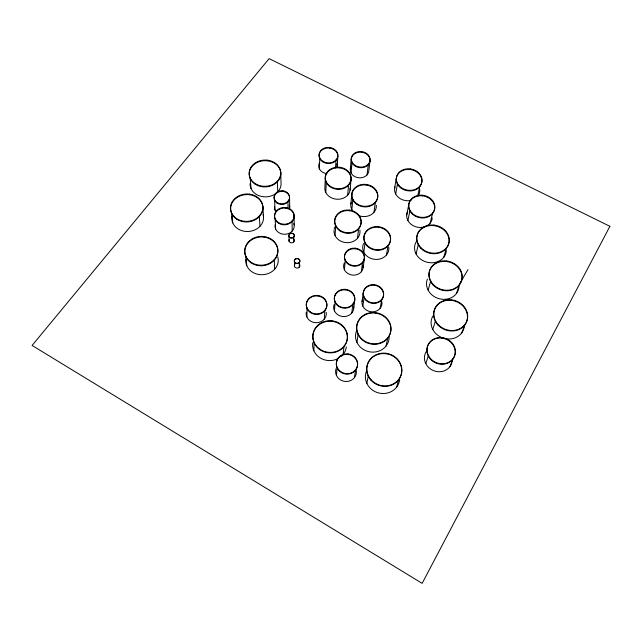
<?xml version="1.0" encoding="UTF-8"?>
<svg xmlns="http://www.w3.org/2000/svg" width="642" height="642" viewBox="0 0 642 642"><rect width="100%" height="100%" fill="white"/><g stroke="black" fill="none" stroke-linecap="round" stroke-linejoin="round"><path stroke-width="0.96" d="M299.284 267.128L299.292 262.369M306.884 316.988L307.061 308.12M319.387 168.862L319.772 157.988M313.85 350.789L314.171 342.451M317.91 295.978L317.934 295.464M325.366 176.951L324.892 186.999A12.688 10.657 4 0 0 337.074 199.237A12.688 10.657 4 0 0 350.131 188.186M325.791 192.488L326.305 181.903M329.603 148.085L329.635 147.459M324.298 319.162L324.828 310.327M335.517 167.995L336.031 159.946M337.804 156.857A9.429 7.76 3.2 0 1 322.806 161.888A9.429 7.76 3.2 0 1 324.732 148.567A9.429 7.76 3.2 0 1 337.804 156.857L337.13 167.121A9.269 7.672 3.2 0 0 336.729 163.806M339.69 167.891L339.73 167.281M335.044 235.582L335.758 225.559M332.211 321.361L332.251 320.864M334.426 310.872L335.156 301.917M347.667 195.136L348.598 184.599M350.347 169.006L351.254 158.775M351.062 172.971L352.041 162.169M350.075 190.04L350.989 180.049A12.912 10.778 4 0 0 332.997 168.581A12.912 10.778 4 0 0 330.51 187.087A12.912 10.778 4 0 0 350.989 180.049M349.376 210.704L349.433 210.127M344.385 269.712L345.292 260.162M350.853 204.1L351.792 194.269M351.848 209.701L352.867 199.349M336.416 375.418L337.21 367.489M345.717 289.895L345.765 289.373M361.623 152.218L361.687 151.6M343.101 354.456L344.032 346.182M355.507 248.783L355.572 248.221M357.49 238.326L358.637 228.351M367.047 174.897L368.331 164.127M366.084 185.016L366.157 184.415M369.993 161.022A9.437 7.776 5.6 0 1 355.106 166.077A9.437 7.776 5.6 0 1 356.767 152.708A9.437 7.776 5.6 0 1 369.993 161.022L368.765 171.221A9.277 7.688 5.7 0 1 357.369 177.569A9.277 7.688 5.7 0 1 350.925 167.072M351.776 313.031L352.859 304.115M353.678 308.69L354.729 300.223A10.256 9.189 5.9 0 0 340.421 290.505A10.256 9.189 5.9 0 0 338.47 306.298A10.256 9.189 5.9 0 0 354.729 300.223M348.141 354.424L348.197 353.959M361.318 271.799L362.561 262.281M363.805 252.226L365.081 242.443M363.147 267.658L364.351 258.638A10.015 8.747 6.3 0 0 350.347 249.353A10.015 8.747 6.3 0 0 348.534 264.4A10.015 8.747 6.3 0 0 364.351 258.638M373.941 212.382L375.377 202.078M362.032 301.547L363.236 292.985M356.944 342.427L358.148 333.976M362.834 306.178L364.134 297.174M354.4 377.689L355.572 369.8M378.499 227.276L378.587 226.706M374.398 285.233L374.487 284.703M394.565 188.547L396.266 178.556M395.689 194.028L397.518 183.508M375.466 313.135L375.554 312.638M386.46 255.002L388.177 245.268M380.128 308.329L381.781 299.357M366.863 383.41L368.307 375.626M410.11 169.504L410.23 168.894M406.707 214.885L408.657 205.207M407.895 220.543L409.989 210.351M417.749 195.778L419.804 186.196M386.043 346.07L387.848 337.684M385.874 353.734L385.97 353.269M422.645 195.85L422.781 195.256M416.088 253.983L418.383 244.241M430.108 223.239L432.628 213.104M434.008 225.671L434.152 225.101M396.628 387.158L398.698 379.446M428.134 290.184L430.726 280.963M443.718 257.37L446.559 247.692M446.511 261.511L446.672 260.973M432.772 329.45L435.509 320.823M425.79 363.653L428.439 355.564M451.583 300.384L451.759 299.878M456.35 293.667L459.503 284.51M441.969 338.125L442.129 337.644M461.622 333.046L464.952 324.483M449.906 366.678L453.059 358.645A14.365 12.952 21.1 0 0 442.049 337.636A14.365 12.952 21.1 0 0 428.519 355.716A14.365 12.952 21.1 0 0 453.059 358.645M459.929 283.282L468.002 269.624M231.513 212.687L232.781 222.926M245.774 256.102L246.793 265.748M249.353 194.117L249.409 194.711M250.179 177.962L251.078 188.636M259.264 216.073L260.01 226.257M263.878 236.529L263.918 237.099M262.827 206.523L263.461 216.25M267.425 160.187L267.457 160.813M274.23 259.601L274.704 269.191M275.193 218.938L275.635 229.074M274.583 199.71L275.033 210.095M277.344 181.253L277.737 191.862M280.706 172.16L281.011 182.272A15.52 12.976 -1.9 0 1 266.229 196.861A15.52 12.976 -1.9 0 1 250.083 183.636M282.962 190.802L282.978 191.396M285.77 207.551L285.786 208.136M287.929 201.331L288.073 208.762M289.02 236.384L289.109 241.32M289.558 197.086L289.711 206.909M292.078 221L292.198 231.096M293.731 236.962L293.779 241.898M294.1 215.383L294.18 224.989M294.509 261.784L294.55 266.542M299.67 264.729A2.761 2.424 0 0 1 298.57 267.698A2.761 2.424 0 0 1 295.055 267.265A2.761 2.424 0 0 1 294.935 264.143M293.811 239.025A2.72 2.359 -0.3 0 1 293.619 242.05A2.72 2.359 -0.3 0 1 290.144 242.419A2.72 2.359 -0.3 0 1 289.133 239.522M275.996 211.571A7.632 6.476 -0.8 0 1 274.591 206.764M289.221 205.271A7.632 6.476 -0.8 0 1 289.686 208.602M326.786 173.653A9.269 7.672 3.2 0 1 319.363 162.98M356.294 370.474A10.432 9.726 8.2 0 1 345.26 381.468A10.432 9.726 8.2 0 1 336.023 368.749M293.835 223.577A9.638 8.274 -0.8 0 1 285.313 234.274A9.638 8.274 -0.8 0 1 275.081 224.812M363.083 265.403A9.831 8.635 6.4 0 1 352.306 275.073A9.831 8.635 6.4 0 1 344.264 263.092M326.264 312.397A10.111 9.149 2.1 0 1 316.257 322.725A10.111 9.149 2.1 0 1 306.218 312.285M353.622 306.322A10.071 9.06 5.9 0 1 342.956 316.522A10.071 9.06 5.9 0 1 334.057 304.661M381.854 301.66A10.039 8.98 9.6 0 1 371.405 311.795A10.039 8.98 9.6 0 1 362.369 300.015M452.104 361.31A14.076 12.744 21.5 0 1 433.398 370.594A14.076 12.744 21.5 0 1 426.802 350.861M388.827 247.539A13.137 11.387 8.4 0 1 373.909 259.248A13.137 11.387 8.4 0 1 363.541 243.47M359.849 230.029A13.017 11.211 5.2 0 1 347.226 242.676A13.017 11.211 5.2 0 1 334.097 229.804M334.281 228.841A13.017 11.211 5.2 0 1 334.939 226.987M376.308 205.288A12.808 10.85 6.4 0 1 358.942 215.704M353.076 211.603A12.808 10.85 6.4 0 1 351.294 202.254M419.555 188.812A12.68 10.585 9.7 0 1 418.135 195.922M411.016 200.448A12.68 10.585 9.7 0 1 398.425 197.391A12.68 10.585 9.7 0 1 394.95 186.742M432.275 217.991A12.896 10.906 11.4 0 1 425.807 226.401M425.06 226.69A12.896 10.906 11.4 0 1 410.912 224.178A12.896 10.906 11.4 0 1 407.421 212.125M263.116 214.516A15.881 13.514 -4 0 1 248.181 231.489A15.881 13.514 -4 0 1 232.051 215.961M277.777 256.848A16.259 14.204 -3.8 0 1 263.164 274.68A16.259 14.204 -3.8 0 1 245.838 259.344M399.677 379.414A17.27 16.042 15.6 0 1 379.141 393.073A17.27 16.042 15.6 0 1 366.213 371.83M346.335 346.961A16.949 15.593 4.3 0 1 341.343 356.294M338.551 358.292A16.949 15.593 4.3 0 1 320.366 358.027A16.949 15.593 4.3 0 1 312.702 342.756M389.14 337.05A16.869 15.376 11.1 0 1 369.335 351.784A16.869 15.376 11.1 0 1 356.655 330.614M446.359 250.701A16.042 13.787 13.5 0 1 426.264 262.008A16.042 13.787 13.5 0 1 416.265 241.713M464.214 326.746A16.82 14.943 19.4 0 1 442.948 337.997A16.82 14.943 19.4 0 1 432.836 316.081M458.998 286.709A16.411 14.325 16.4 0 1 439.609 298.819A16.411 14.325 16.4 0 1 427.403 279.077M609.9 226.321L422.147 583.369L32.1 345.46L269.118 58.631L609.9 226.321M295.384 263.068A2.785 2.44 0 0 0 299.854 261.479A2.785 2.44 0 0 0 296.05 258.878A2.785 2.44 0 0 0 295.384 263.068M295.384 262.795A2.785 2.44 0 0 0 299.854 261.206A2.785 2.44 0 0 0 296.05 258.606A2.785 2.44 0 0 0 295.384 262.795M289.879 237.652A2.745 2.367 -0.3 0 0 294.293 236.112A2.745 2.367 -0.3 0 0 290.545 233.584A2.745 2.367 -0.3 0 0 289.879 237.652M289.879 237.371A2.745 2.375 -0.3 0 0 294.293 235.831A2.745 2.375 -0.3 0 0 290.545 233.303A2.745 2.375 -0.3 0 0 289.879 237.371M277.039 203.057A7.768 6.556 -0.7 0 0 289.526 198.795A7.768 6.556 -0.7 0 0 278.957 191.814A7.768 6.556 -0.7 0 0 277.039 203.057M277.015 202.463A7.776 6.564 -0.7 0 0 289.518 198.201A7.776 6.564 -0.7 0 0 278.933 191.212A7.776 6.564 -0.7 0 0 277.015 202.463M355.162 165.459A9.445 7.784 5.6 0 0 370.073 160.404A9.445 7.784 5.6 0 0 356.824 152.082A9.445 7.784 5.6 0 0 355.162 165.459M322.83 161.27A9.437 7.768 3.2 0 0 337.844 156.239A9.437 7.768 3.2 0 0 324.764 147.941A9.437 7.768 3.2 0 0 322.83 161.27M338.647 370.273A10.641 9.879 8.1 0 0 356.84 368.01A10.641 9.879 8.1 0 0 345.316 354.424A10.641 9.879 8.1 0 0 338.647 370.273M338.695 369.824A10.657 9.887 8.1 0 0 356.912 367.553A10.657 9.887 8.1 0 0 345.372 353.959A10.657 9.887 8.1 0 0 338.695 369.824M278.307 223.047A9.815 8.378 -0.7 0 0 294.076 217.574A9.815 8.378 -0.7 0 0 280.69 208.666A9.815 8.378 -0.7 0 0 278.307 223.047M278.283 222.469A9.831 8.386 -0.7 0 0 294.076 216.988A9.831 8.386 -0.7 0 0 280.674 208.08A9.831 8.386 -0.7 0 0 278.283 222.469M348.59 263.854A10.023 8.755 6.3 0 0 364.431 258.092A10.023 8.755 6.3 0 0 350.404 248.799A10.023 8.755 6.3 0 0 348.59 263.854M310.367 312.526A10.312 9.277 2.1 0 0 326.81 306.394A10.312 9.277 2.1 0 0 312.574 296.596A10.312 9.277 2.1 0 0 310.367 312.526M310.375 312.02A10.32 9.285 2.1 0 0 326.842 305.881A10.32 9.285 2.1 0 0 312.59 296.082A10.32 9.285 2.1 0 0 310.375 312.02M338.519 305.793A10.272 9.197 5.9 0 0 354.793 299.71A10.272 9.197 5.9 0 0 340.469 289.983A10.272 9.197 5.9 0 0 338.519 305.793M365.515 299.838A10.232 9.108 9.4 0 0 382.937 297.8A10.232 9.108 9.4 0 0 371.686 285.225A10.232 9.108 9.4 0 0 365.515 299.838M365.587 299.324A10.24 9.116 9.4 0 0 383.033 297.286A10.24 9.116 9.4 0 0 371.774 284.695A10.24 9.116 9.4 0 0 365.587 299.324M428.366 356.182A14.349 12.936 21.1 0 0 452.875 359.103A14.349 12.936 21.1 0 0 441.881 338.117A14.349 12.936 21.1 0 0 428.366 356.182M366.935 245.758A13.378 11.532 8.3 0 0 389.71 243.206A13.378 11.532 8.3 0 0 374.936 227.26A13.378 11.532 8.3 0 0 366.935 245.758M367.007 245.204A13.394 11.548 8.3 0 0 389.806 242.644A13.394 11.548 8.3 0 0 375.016 226.682A13.394 11.548 8.3 0 0 367.007 245.204M340.083 230.943A13.249 11.347 5.2 0 0 361.053 223.488A13.249 11.347 5.2 0 0 342.523 211.443A13.249 11.347 5.2 0 0 340.083 230.943M340.132 230.382A13.265 11.355 5.2 0 0 361.117 222.91A13.265 11.355 5.2 0 0 342.571 210.857A13.265 11.355 5.2 0 0 340.132 230.382M330.542 186.485A12.928 10.786 4 0 0 351.046 179.439A12.928 10.786 4 0 0 333.038 167.963A12.928 10.786 4 0 0 330.542 186.485M357.145 204.605A13.041 10.978 6.4 0 0 377.681 197.407A13.041 10.978 6.4 0 0 359.351 185.723A13.041 10.978 6.4 0 0 357.145 204.605M357.209 204.02A13.049 10.986 6.4 0 0 377.761 196.813A13.049 10.986 6.4 0 0 359.416 185.121A13.049 10.986 6.4 0 0 357.209 204.02M399.316 186.67A12.904 10.705 9.6 0 0 421.192 184.358A12.904 10.705 9.6 0 0 406.691 169.48A12.904 10.705 9.6 0 0 399.316 186.67M399.42 186.076A12.92 10.713 9.6 0 0 421.321 183.756A12.92 10.713 9.6 0 0 406.803 168.87A12.92 10.713 9.6 0 0 399.42 186.076M411.819 213.585A13.129 11.034 11.3 0 0 434.008 211.17A13.129 11.034 11.3 0 0 419.17 195.826A13.129 11.034 11.3 0 0 411.819 213.585M411.947 213.008A13.137 11.042 11.3 0 0 434.152 210.584A13.137 11.042 11.3 0 0 419.298 195.232A13.137 11.042 11.3 0 0 411.947 213.008M255.187 184.174A15.801 13.121 -1.8 0 0 280.634 175.579A15.801 13.121 -1.8 0 0 259.216 161.648A15.801 13.121 -1.8 0 0 255.187 184.174M255.147 183.564A15.817 13.129 -1.8 0 0 280.618 174.969A15.817 13.129 -1.8 0 0 259.167 161.03A15.817 13.129 -1.8 0 0 255.147 183.564M236.593 219.107A16.17 13.683 -3.9 0 0 262.722 210.103A16.17 13.683 -3.9 0 0 240.967 195.601A16.17 13.683 -3.9 0 0 236.593 219.107M236.529 218.529A16.186 13.691 -3.9 0 0 262.682 209.517A16.186 13.691 -3.9 0 0 240.902 194.999A16.186 13.691 -3.9 0 0 236.529 218.529M251.014 262.787A16.556 14.397 -3.6 0 0 277.697 253.253A16.556 14.397 -3.6 0 0 255.275 238.054A16.556 14.397 -3.6 0 0 251.014 262.787M250.966 262.241A16.58 14.405 -3.6 0 0 277.673 252.699A16.58 14.405 -3.6 0 0 255.227 237.484A16.58 14.405 -3.6 0 0 250.966 262.241M370.811 380.016A17.615 16.291 15.2 0 0 400.696 376.164A17.615 16.291 15.2 0 0 381.163 353.734A17.615 16.291 15.2 0 0 370.811 380.016M370.899 379.574A17.631 16.307 15.2 0 0 400.817 375.714A17.631 16.307 15.2 0 0 381.26 353.269A17.631 16.307 15.2 0 0 370.899 379.574M319.828 349.657A17.286 15.825 4.3 0 0 347.274 339.056A17.286 15.825 4.3 0 0 323.223 322.445A17.286 15.825 4.3 0 0 319.828 349.657M319.852 349.184A17.302 15.841 4.3 0 0 347.33 338.575A17.302 15.841 4.3 0 0 323.247 321.947A17.302 15.841 4.3 0 0 319.852 349.184M360.579 338.23A17.19 15.601 10.9 0 0 389.838 334.602A17.19 15.601 10.9 0 0 370.859 313.135A17.19 15.601 10.9 0 0 360.579 338.23M360.652 337.748A17.214 15.617 10.9 0 0 389.943 334.121A17.214 15.617 10.9 0 0 370.94 312.63A17.214 15.617 10.9 0 0 360.652 337.748M420.727 248.189A16.339 13.963 13.3 0 0 448.268 245.043A16.339 13.963 13.3 0 0 429.659 225.647A16.339 13.963 13.3 0 0 420.727 248.189M420.863 247.635A16.355 13.972 13.3 0 0 448.429 244.49A16.355 13.972 13.3 0 0 429.803 225.077A16.355 13.972 13.3 0 0 420.863 247.635M437.98 325.021A17.141 15.151 19.1 0 0 466.678 321.473A17.141 15.151 19.1 0 0 447.049 300.384A17.141 15.151 19.1 0 0 437.98 325.021M438.141 324.523A17.157 15.167 19.1 0 0 466.87 320.984A17.157 15.167 19.1 0 0 447.217 299.87A17.157 15.167 19.1 0 0 438.141 324.523M433.125 285.032A16.724 14.517 16.1 0 0 461.205 281.694A16.724 14.517 16.1 0 0 442.073 261.495A16.724 14.517 16.1 0 0 433.125 285.032M433.278 284.502A16.74 14.533 16.1 0 0 461.389 281.172A16.74 14.533 16.1 0 0 442.226 260.957A16.74 14.533 16.1 0 0 433.278 284.502"/></g></svg>
